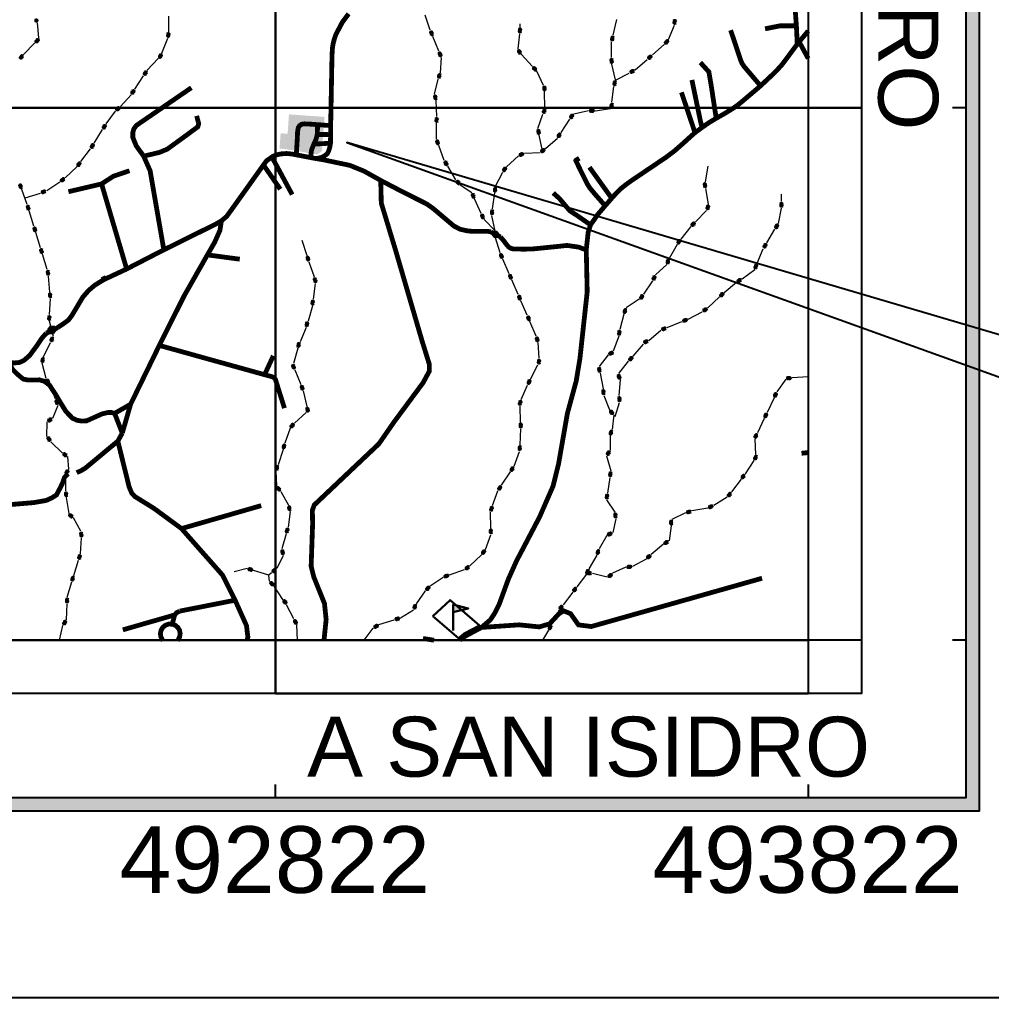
# Model space of a CAD drawing. Header units: millimetres. Extents: x 492832 to 493374, y 1106346 to 1106622.
# Drawn here: x 493223.98 to 493238.57, y 1106512.3 to 1106526.99 of the extents above; entities that cross this region are included whole.
import ezdxf
from ezdxf.enums import TextEntityAlignment as Align

# ---------------------------------------------------------------- set-up
doc = ezdxf.new("R2010")
doc.units = ezdxf.units.MM
for name, color, linetype, lineweight in [('H_SNIT_CAUCE', 140, 'Continuous', 50), ('OP_ESCUELAS', 14, 'Continuous', 30), ('OP_PUENTES', 34, 'Continuous', 25), ('V_VIAS_OSM', 6, 'Continuous', 140)]:
    doc.layers.add(name, color=color, linetype=linetype, lineweight=lineweight)
for name, color, linetype in [('P_LOTE_SEL_RELL', 1, 'Continuous'), ('PLUMA-01', 1, 'Continuous'), ('PLUMA-03 TEXTO', 3, 'Continuous'), ('PLUMA-04', 4, 'Continuous'), ('PLUMA-05', 5, 'Continuous'), ('PLUMA-10', 6, 'Continuous')]:
    doc.layers.add(name, color=color, linetype=linetype)
doc.styles.add('TIPO1', font='arial.ttf')

msp = doc.modelspace()

# ---------------------------------------------------------------- hatches: boundary and pattern name
at = {"layer": 'P_LOTE_SEL_RELL'}
msp.add_hatch(color=7, dxfattribs=at).paths.add_polyline_path([(493228.554, 1106525.529), (493228.527, 1106525.153), (493228.52, 1106525.042), (493228.518, 1106525.027), (493228.512, 1106525.014), (493228.501, 1106525.001), (493228.483, 1106524.988), (493228.453, 1106524.971), (493228.442, 1106524.967), (493228.432, 1106524.968), (493228.269, 1106524.994), (493228.17, 1106525.014), (493227.987, 1106525.041), (493227.881, 1106525.053), (493227.883, 1106525.091), (493227.897, 1106525.283), (493228.002, 1106525.275), (493228.022, 1106525.567)])
at = {"layer": 'PLUMA-01'}
h = msp.add_hatch(color=7, dxfattribs=at)
h.dxf.hatch_style = 1
h.paths.add_polyline_path([(493217.251, 1106536.233), (493238.384, 1106536.233), (493238.384, 1106515.1), (493217.251, 1106515.1)])
h.paths.add_polyline_path([(493217.451, 1106536.033), (493238.184, 1106536.033), (493238.184, 1106515.3), (493217.451, 1106515.3)], flags=16)

# ---------------------------------------------------------------- linework, layer by layer
at = {"color": 7}
msp.add_line((493219.818, 1106517.667), (493235.818, 1106517.667), dxfattribs=at)
at = {"color": 7, "flags": 128}
msp.add_lwpolyline([(493227.818, 1106516.867), (493235.818, 1106516.867)], dxfattribs=at)
at = {"layer": 'H_SNIT_CAUCE', "color": 7, "lineweight": 15}
for p, q in [((493226.219, 1106526.809), (493226.219, 1106527.043)), ((493230.144, 1106526.832), (493230.065, 1106527.057)), ((493224.268, 1106526.716), (493224.244, 1106526.941)), ((493231.492, 1106526.878), (493231.493, 1106526.926)), ((493232.89, 1106526.757), (493232.943, 1106526.991)), ((493233.723, 1106526.694), (493233.809, 1106526.906)), ((493230.272, 1106526.516), (493230.182, 1106526.739)), ((493231.462, 1106526.55), (493231.488, 1106526.777)), ((493224.037, 1106526.468), (493224.205, 1106526.639)), ((493226.112, 1106526.488), (493226.201, 1106526.71)), ((493232.863, 1106526.42), (493232.867, 1106526.658)), ((493233.478, 1106526.459), (493233.657, 1106526.618)), ((493231.676, 1106526.289), (493231.512, 1106526.464)), ((493225.895, 1106526.23), (493226.059, 1106526.404)), ((493230.296, 1106526.193), (493230.31, 1106526.423)), ((493232.925, 1106526.087), (493232.87, 1106526.32)), ((493233.219, 1106526.237), (493233.402, 1106526.392)), ((493225.707, 1106525.945), (493225.839, 1106526.146)), ((493231.846, 1106526.003), (493231.745, 1106526.215)), ((493232.925, 1106526.083), (493233.132, 1106526.187)), ((493230.206, 1106525.87), (493230.263, 1106526.098)), ((493225.49, 1106525.685), (493225.651, 1106525.861)), ((493231.865, 1106525.664), (493231.859, 1106525.904)), ((493232.871, 1106525.749), (493232.902, 1106525.985)), ((493230.24, 1106525.534), (493230.234, 1106525.773)), ((493225.276, 1106525.424), (493225.416, 1106525.616)), ((493231.761, 1106525.353), (493231.833, 1106525.571)), ((493232.297, 1106525.576), (493232.521, 1106525.623)), ((493232.621, 1106525.62), (493232.849, 1106525.653)), ((493230.236, 1106525.194), (493230.238, 1106525.433)), ((493232.107, 1106525.294), (493232.239, 1106525.495)), ((493225.096, 1106525.134), (493225.223, 1106525.338)), ((493231.829, 1106525.019), (493231.781, 1106525.254)), ((493231.875, 1106525.052), (493232.052, 1106525.209)), ((493224.898, 1106524.858), (493225.043, 1106525.049)), ((493230.354, 1106524.875), (493230.27, 1106525.099)), ((493231.558, 1106524.984), (493231.794, 1106524.992)), ((493231.29, 1106524.781), (493231.467, 1106524.942)), ((493224.662, 1106524.615), (493224.836, 1106524.778)), ((493230.529, 1106524.583), (493230.406, 1106524.788)), ((493231.125, 1106524.486), (493231.231, 1106524.699)), ((493234.309, 1106524.791), (493234.272, 1106524.554)), ((493224.384, 1106524.422), (493224.582, 1106524.554)), ((493224.092, 1106524.213), (493224.011, 1106524.439)), ((493224.061, 1106524.314), (493224.29, 1106524.384)), ((493230.769, 1106524.389), (493230.594, 1106524.505)), ((493231.08, 1106524.148), (493231.111, 1106524.386)), ((493234.276, 1106524.454), (493234.318, 1106524.218)), ((493230.909, 1106524.078), (493230.81, 1106524.297)), ((493235.416, 1106524.258), (493235.415, 1106524.369)), ((493224.192, 1106523.887), (493224.122, 1106524.117)), ((493234.293, 1106524.123), (493234.127, 1106523.952)), ((493235.37, 1106523.928), (493235.417, 1106524.158)), ((493231.118, 1106523.815), (493230.951, 1106523.987)), ((493231.118, 1106523.814), (493231.067, 1106524.048)), ((493224.292, 1106523.561), (493224.221, 1106523.791)), ((493234.055, 1106523.882), (493233.906, 1106523.694)), ((493235.195, 1106523.636), (493235.319, 1106523.841)), ((493228.215, 1106523.675), (493228.291, 1106523.448)), ((493231.192, 1106523.486), (493231.123, 1106523.714)), ((493233.849, 1106523.611), (493233.731, 1106523.404)), ((493235.051, 1106523.329), (493235.143, 1106523.549)), ((493224.391, 1106523.235), (493224.321, 1106523.465)), ((493228.322, 1106523.352), (493228.398, 1106523.124)), ((493231.328, 1106523.173), (493231.232, 1106523.393)), ((493233.695, 1106523.31), (493233.526, 1106523.155)), ((493234.828, 1106523.096), (493235.015, 1106523.234)), ((493224.431, 1106522.898), (493224.409, 1106523.137)), ((493231.463, 1106522.861), (493231.368, 1106523.081)), ((493233.48, 1106523.065), (493233.347, 1106522.866)), ((493228.414, 1106523.027), (493228.385, 1106522.789)), ((493234.557, 1106522.893), (493234.74, 1106523.046)), ((493224.427, 1106522.558), (493224.44, 1106522.797)), ((493231.6, 1106522.548), (493231.504, 1106522.768)), ((493233.281, 1106522.793), (493233.085, 1106522.661)), ((493234.311, 1106522.658), (493234.484, 1106522.824)), ((493228.373, 1106522.689), (493228.312, 1106522.461)), ((493233.05, 1106522.566), (493232.988, 1106522.336)), ((493234.015, 1106522.492), (493234.226, 1106522.602)), ((493224.485, 1106522.231), (493224.425, 1106522.459)), ((493228.282, 1106522.366), (493228.191, 1106522.148)), ((493231.735, 1106522.236), (493231.64, 1106522.456)), ((493233.426, 1106522.172), (493233.605, 1106522.326)), ((493233.699, 1106522.364), (493233.921, 1106522.454)), ((493232.975, 1106522.236), (493232.892, 1106522.011)), ((493224.337, 1106521.925), (493224.439, 1106522.141)), ((493228.154, 1106522.055), (493228.092, 1106521.823)), ((493231.78, 1106521.902), (493231.762, 1106522.139)), ((493233.188, 1106521.935), (493233.345, 1106522.116)), ((493232.813, 1106521.954), (493232.681, 1106521.779)), ((493224.374, 1106521.599), (493224.314, 1106521.827)), ((493231.65, 1106521.591), (493231.757, 1106521.806)), ((493232.976, 1106521.672), (493233.122, 1106521.859)), ((493228.109, 1106521.729), (493228.201, 1106521.507)), ((493232.694, 1106521.68), (493232.738, 1106521.445)), ((493235.483, 1106521.589), (493235.348, 1106521.397)), ((493235.818, 1106521.626), (493235.578, 1106521.609)), ((493224.517, 1106521.291), (493224.426, 1106521.513)), ((493231.509, 1106521.282), (493231.605, 1106521.501)), ((493232.982, 1106521.341), (493232.999, 1106521.578)), ((493228.237, 1106521.413), (493228.29, 1106521.179)), ((493232.752, 1106521.345), (493232.834, 1106521.129)), ((493235.305, 1106521.306), (493235.201, 1106521.089)), ((493224.474, 1106521.005), (493224.554, 1106521.197)), ((493231.5, 1106520.944), (493231.491, 1106521.184)), ((493232.922, 1106521.026), (493232.986, 1106521.24)), ((493228.28, 1106521.087), (493228.103, 1106520.93)), ((493232.899, 1106521.052), (493232.874, 1106520.832)), ((493235.158, 1106520.998), (493235.055, 1106520.781)), ((493224.388, 1106520.729), (493224.392, 1106520.948)), ((493228.038, 1106520.853), (493227.96, 1106520.629)), ((493231.492, 1106520.604), (493231.504, 1106520.843)), ((493232.844, 1106520.737), (493232.847, 1106520.52)), ((493224.617, 1106520.482), (493224.448, 1106520.648)), ((493235.017, 1106520.688), (493235.026, 1106520.458)), ((493224.716, 1106520.236), (493224.7, 1106520.425)), ((493227.933, 1106520.532), (493227.858, 1106520.304)), ((493231.401, 1106520.28), (493231.485, 1106520.503)), ((493232.792, 1106520.436), (493232.856, 1106520.212)), ((493235.003, 1106520.367), (493234.872, 1106520.166)), ((493224.673, 1106519.909), (493224.669, 1106520.149)), ((493227.827, 1106520.208), (493227.836, 1106519.979)), ((493231.214, 1106519.996), (493231.346, 1106520.196)), ((493232.842, 1106520.113), (493232.805, 1106519.875)), ((493234.811, 1106520.086), (493234.665, 1106519.896)), ((493227.901, 1106519.903), (493228.017, 1106519.698)), ((493231.076, 1106519.689), (493231.158, 1106519.912)), ((493224.719, 1106519.573), (493224.679, 1106519.809)), ((493232.79, 1106519.776), (493232.914, 1106519.59)), ((493234.604, 1106519.816), (493234.401, 1106519.693)), ((493228.04, 1106519.6), (493228.011, 1106519.363)), ((493231.052, 1106519.352), (493231.049, 1106519.592)), ((493233.977, 1106519.58), (493233.772, 1106519.483)), ((493234.309, 1106519.653), (493234.073, 1106519.61)), ((493224.898, 1106519.305), (493224.787, 1106519.504)), ((493232.932, 1106519.492), (493232.883, 1106519.285)), ((493233.762, 1106519.384), (493233.731, 1106519.16)), ((493227.979, 1106519.267), (493227.915, 1106519.039)), ((493230.975, 1106519.03), (493231.055, 1106519.251)), ((493232.793, 1106519.24), (493232.681, 1106519.04)), ((493224.892, 1106518.966), (493224.909, 1106519.204)), ((493233.644, 1106519.108), (493233.461, 1106518.956)), ((493230.74, 1106518.787), (493230.914, 1106518.95)), ((493232.644, 1106518.947), (493232.525, 1106518.74)), ((493224.79, 1106518.641), (493224.862, 1106518.87)), ((493227.936, 1106518.94), (493227.839, 1106518.745)), ((493233.387, 1106518.887), (493233.182, 1106518.775)), ((493227.394, 1106518.742), (493227.2, 1106518.692)), ((493227.719, 1106518.644), (493227.49, 1106518.715)), ((493227.762, 1106518.68), (493227.719, 1106518.644)), ((493230.432, 1106518.649), (493230.659, 1106518.729)), ((493232.487, 1106518.661), (493232.344, 1106518.468)), ((493232.801, 1106518.614), (493232.579, 1106518.669)), ((493233.081, 1106518.764), (493232.878, 1106518.676)), ((493224.693, 1106518.314), (493224.76, 1106518.545)), ((493227.731, 1106518.554), (493227.719, 1106518.644)), ((493230.142, 1106518.482), (493230.337, 1106518.616)), ((493227.928, 1106518.281), (493227.8, 1106518.481)), ((493229.937, 1106518.215), (493230.071, 1106518.411)), ((493232.283, 1106518.389), (493232.137, 1106518.198)), ((493224.68, 1106517.975), (493224.69, 1106518.213)), ((493228.096, 1106517.987), (493227.987, 1106518.2)), ((493229.697, 1106518.003), (493229.89, 1106518.126)), ((493232.077, 1106518.118), (493231.965, 1106517.905)), ((493229.372, 1106517.901), (493229.601, 1106517.973)), ((493224.577, 1106517.667), (493224.628, 1106517.888)), ((493228.15, 1106517.667), (493228.142, 1106517.897)), ((493229.151, 1106517.667), (493229.288, 1106517.846)), ((493231.919, 1106517.816), (493231.827, 1106517.667))]:
    msp.add_line(p, q, dxfattribs=at)
at = {"layer": 'H_SNIT_CAUCE', "color": 7}
for centre in [(493224.23, 1106526.977), (493233.812, 1106526.944), (493233.815, 1106526.968), (493226.208, 1106526.748), (493226.212, 1106526.772), (493230.159, 1106526.797), (493230.168, 1106526.774), (493231.491, 1106526.84), (493231.49, 1106526.816), (493224.233, 1106526.665), (493224.25, 1106526.682), (493232.876, 1106526.696), (493232.881, 1106526.719), (493233.683, 1106526.646), (493233.699, 1106526.664), (493224.012, 1106526.439), (493226.086, 1106526.432), (493226.097, 1106526.452), (493230.286, 1106526.481), (493230.295, 1106526.458), (493231.478, 1106526.516), (493231.489, 1106526.494), (493233.449, 1106526.433), (493223.996, 1106526.421), (493232.866, 1106526.382), (493232.868, 1106526.358), (493233.431, 1106526.417), (493225.86, 1106526.178), (493225.873, 1106526.198), (493230.276, 1106526.134), (493230.284, 1106526.156), (493231.702, 1106526.261), (493231.719, 1106526.243), (493233.165, 1106526.206), (493233.186, 1106526.218), (493232.911, 1106526.022), (493232.916, 1106526.046), (493225.672, 1106525.893), (493225.685, 1106525.913), (493231.857, 1106525.967), (493231.858, 1106525.943), (493230.217, 1106525.833), (493230.223, 1106525.81), (493232.872, 1106525.71), (493225.444, 1106525.643), (493225.462, 1106525.659), (493231.85, 1106525.606), (493231.861, 1106525.627), (493232.273, 1106525.547), (493232.559, 1106525.622), (493232.583, 1106525.621), (493232.864, 1106525.688), (493230.239, 1106525.471), (493230.24, 1106525.495), (493232.26, 1106525.527), (493225.243, 1106525.371), (493225.256, 1106525.391), (493231.768, 1106525.315), (493231.773, 1106525.291), (493232.086, 1106525.262), (493230.249, 1106525.158), (493230.257, 1106525.136), (493232.073, 1106525.242), (493225.063, 1106525.081), (493225.076, 1106525.102), (493231.501, 1106524.959), (493231.523, 1106524.969), (493231.825, 1106525.016), (493231.844, 1106525.03), (493224.874, 1106524.827), (493230.374, 1106524.842), (493230.386, 1106524.821), (493224.86, 1106524.808), (493231.253, 1106524.73), (493231.267, 1106524.75), (493224.613, 1106524.577), (493224.632, 1106524.592), (493230.553, 1106524.553), (493230.569, 1106524.534), (493223.988, 1106524.497), (493223.997, 1106524.475), (493224.326, 1106524.399), (493224.348, 1106524.408), (493231.116, 1106524.424), (493231.12, 1106524.448), (493234.266, 1106524.516), (493234.269, 1106524.492), (493230.784, 1106524.354), (493230.794, 1106524.332), (493224.103, 1106524.176), (493224.11, 1106524.153), (493231.072, 1106524.086), (493231.075, 1106524.11), (493234.307, 1106524.159), (493234.315, 1106524.181), (493235.416, 1106524.22), (493235.416, 1106524.196), (493230.924, 1106524.043), (493230.934, 1106524.021), (493224.203, 1106523.85), (493224.21, 1106523.828), (493234.082, 1106523.908), (493234.099, 1106523.925), (493235.339, 1106523.874), (493235.351, 1106523.895), (493231.119, 1106523.776), (493231.12, 1106523.752), (493233.871, 1106523.643), (493233.885, 1106523.663), (493224.303, 1106523.525), (493224.31, 1106523.502), (493235.163, 1106523.582), (493235.175, 1106523.603), (493228.303, 1106523.411), (493228.31, 1106523.389), (493231.207, 1106523.451), (493231.217, 1106523.429), (493233.709, 1106523.346), (493233.717, 1106523.368), (493224.402, 1106523.199), (493235.028, 1106523.27), (493235.037, 1106523.293), (493224.406, 1106523.175), (493228.411, 1106523.088), (493228.418, 1106523.065), (493231.343, 1106523.138), (493231.353, 1106523.116), (493233.498, 1106523.099), (493233.509, 1106523.12), (493234.774, 1106523.065), (493234.794, 1106523.077), (493224.434, 1106522.859), (493224.437, 1106522.836), (493231.479, 1106522.825), (493231.488, 1106522.803), (493233.311, 1106522.815), (493233.324, 1106522.834), (493234.512, 1106522.85), (493234.529, 1106522.867), (493228.377, 1106522.727), (493228.38, 1106522.751), (493233.072, 1106522.625), (493234.259, 1106522.623), (493234.279, 1106522.636), (493224.422, 1106522.496), (493224.424, 1106522.52), (493231.615, 1106522.513), (493231.625, 1106522.491), (493233.063, 1106522.602), (493233.957, 1106522.468), (493233.979, 1106522.477), (493228.288, 1106522.404), (493228.294, 1106522.427), (493233.641, 1106522.341), (493233.663, 1106522.35), (493224.457, 1106522.175), (493224.468, 1106522.197), (493231.745, 1106522.199), (493231.752, 1106522.176), (493232.98, 1106522.274), (493232.983, 1106522.298), (493228.164, 1106522.092), (493228.172, 1106522.115), (493233.371, 1106522.145), (493233.391, 1106522.157), (493224.327, 1106521.888), (493232.847, 1106521.973), (493232.868, 1106521.984), (493233.147, 1106521.888), (493233.163, 1106521.906), (493224.321, 1106521.864), (493228.086, 1106521.786), (493228.095, 1106521.764), (493231.774, 1106521.841), (493231.778, 1106521.864), (493232.68, 1106521.741), (493232.685, 1106521.717), (493232.974, 1106521.635), (493232.983, 1106521.613), (493235.516, 1106521.604), (493235.54, 1106521.606), (493224.394, 1106521.566), (493224.406, 1106521.546), (493228.215, 1106521.471), (493228.224, 1106521.449), (493231.622, 1106521.535), (493231.633, 1106521.557), (493232.743, 1106521.407), (493232.746, 1106521.383), (493232.984, 1106521.302), (493235.321, 1106521.341), (493235.331, 1106521.362), (493224.531, 1106521.255), (493224.54, 1106521.233), (493228.298, 1106521.141), (493231.49, 1106521.222), (493231.497, 1106521.245), (493232.985, 1106521.278), (493228.303, 1106521.118), (493232.859, 1106521.1), (493232.874, 1106521.082), (493235.175, 1106521.033), (493235.185, 1106521.054), (493224.423, 1106520.97), (493224.443, 1106520.984), (493228.062, 1106520.882), (493228.078, 1106520.901), (493231.501, 1106520.906), (493231.502, 1106520.882), (493224.411, 1106520.698), (493232.853, 1106520.773), (493232.861, 1106520.796), (493235.028, 1106520.725), (493235.039, 1106520.747), (493224.425, 1106520.679), (493227.944, 1106520.569), (493227.95, 1106520.592), (493231.489, 1106520.566), (493224.649, 1106520.46), (493224.668, 1106520.446), (493231.488, 1106520.542), (493232.812, 1106520.468), (493232.826, 1106520.488), (493235.033, 1106520.422), (493227.846, 1106520.268), (493235.022, 1106520.4), (493224.682, 1106520.184), (493224.695, 1106520.204), (493227.839, 1106520.245), (493231.367, 1106520.228), (493231.38, 1106520.248), (493232.847, 1106520.151), (493232.851, 1106520.174), (493234.835, 1106520.117), (493234.849, 1106520.136), (493231.193, 1106519.964), (493224.675, 1106519.871), (493224.677, 1106519.847), (493227.859, 1106519.949), (493227.875, 1106519.931), (493231.179, 1106519.944), (493232.799, 1106519.838), (493234.627, 1106519.846), (493234.642, 1106519.865), (493232.796, 1106519.814), (493234.366, 1106519.678), (493224.738, 1106519.542), (493224.757, 1106519.528), (493228.026, 1106519.66), (493228.031, 1106519.637), (493231.059, 1106519.629), (493231.066, 1106519.652), (493232.924, 1106519.554), (493232.927, 1106519.53), (493234.014, 1106519.591), (493234.037, 1106519.598), (493234.344, 1106519.668), (493233.763, 1106519.446), (493233.762, 1106519.422), (493224.902, 1106519.266), (493224.905, 1106519.243), (493227.991, 1106519.304), (493227.999, 1106519.326), (493231.053, 1106519.314), (493231.054, 1106519.29), (493232.827, 1106519.257), (493232.849, 1106519.268), (493233.677, 1106519.128), (493233.698, 1106519.141), (493227.923, 1106519.001), (493227.928, 1106518.978), (493230.937, 1106518.981), (493230.952, 1106519), (493232.659, 1106518.982), (493232.667, 1106519.004), (493224.873, 1106518.907), (493224.88, 1106518.929), (493233.415, 1106518.913), (493233.433, 1106518.929), (493227.43, 1106518.734), (493227.453, 1106518.727), (493227.792, 1106518.705), (493227.81, 1106518.72), (493230.691, 1106518.749), (493230.71, 1106518.763), (493232.501, 1106518.682), (493232.51, 1106518.705), (493232.517, 1106518.676), (493232.541, 1106518.673), (493232.855, 1106518.645), (493233.12, 1106518.768), (493233.143, 1106518.77), (493224.771, 1106518.581), (493224.778, 1106518.604), (493227.757, 1106518.526), (493227.774, 1106518.508), (493230.373, 1106518.628), (493230.396, 1106518.636), (493232.835, 1106518.632), (493230.098, 1106518.438), (493230.115, 1106518.455), (493232.306, 1106518.419), (493232.321, 1106518.438), (493224.692, 1106518.276), (493224.691, 1106518.252), (493227.954, 1106518.253), (493227.969, 1106518.234), (493229.908, 1106518.16), (493229.919, 1106518.181), (493232.099, 1106518.149), (493232.114, 1106518.168), (493224.648, 1106517.921), (493224.66, 1106517.942), (493228.114, 1106517.953), (493228.125, 1106517.931), (493229.638, 1106517.984), (493229.661, 1106517.991), (493229.319, 1106517.868), (493229.339, 1106517.882), (493231.937, 1106517.85), (493231.948, 1106517.871)]:
    msp.add_circle(centre, 0.0072, dxfattribs=at)
at = {"layer": 'OP_ESCUELAS', "color": 7}
msp.add_line((493230.488, 1106517.812), (493230.488, 1106518.183), dxfattribs=at)
for points in [[(493230.18, 1106518.027), (493230.565, 1106517.699), (493230.653, 1106517.767), (493230.882, 1106517.889), (493230.442, 1106518.271), (493230.18, 1106518.027)], [(493230.488, 1106518.09), (493230.715, 1106518.146), (493230.488, 1106518.202)]]:
    msp.add_lwpolyline(points, close=True, dxfattribs=at)
msp.add_solid([(493230.488, 1106518.09), (493230.715, 1106518.146), (493230.488, 1106518.202)], dxfattribs=at)
at = {"layer": 'OP_PUENTES', "color": 7}
for p, q in [((493231.143, 1106523.8), (493231.089, 1106523.801)), ((493231.175, 1106523.756), (493231.143, 1106523.8)), ((493231.074, 1106523.772), (493231.105, 1106523.728)), ((493231.105, 1106523.728), (493231.16, 1106523.727)), ((493224.441, 1106522.38), (493224.4, 1106522.332)), ((493224.443, 1106522.363), (493224.405, 1106522.313)), ((493224.504, 1106522.376), (493224.441, 1106522.38)), ((493224.506, 1106522.363), (493224.443, 1106522.363)), ((493224.477, 1106522.293), (493224.519, 1106522.341)), ((493224.485, 1106522.279), (493224.523, 1106522.33)), ((493224.414, 1106522.297), (493224.477, 1106522.293)), ((493224.422, 1106522.279), (493224.485, 1106522.279)), ((493224.525, 1106521.327), (493224.528, 1106521.293)), ((493224.528, 1106521.293), (493224.556, 1106521.275)), ((493224.571, 1106521.319), (493224.543, 1106521.337)), ((493224.573, 1106521.285), (493224.571, 1106521.319))]:
    msp.add_line(p, q, dxfattribs=at)
for points in [[(493231.196, 1106523.726), (493231.053, 1106523.802)], [(493224.541, 1106522.384), (493224.508, 1106522.36), (493224.471, 1106522.341), (493224.407, 1106522.315), (493224.372, 1106522.301)], [(493224.548, 1106522.363), (493224.38, 1106522.279)], [(493224.575, 1106521.262), (493224.524, 1106521.35)]]:
    msp.add_lwpolyline(points, dxfattribs=at)
at = {"layer": 'PLUMA-01', "color": 7}
for p in [(493235.818, 1106533.667), (493219.818, 1106517.667)]:
    msp.add_line(p, (493235.818, 1106517.667), dxfattribs=at)
for points in [[(493217.251, 1106536.233), (493238.384, 1106536.233), (493238.384, 1106515.1), (493217.251, 1106515.1)], [(493217.451, 1106536.033), (493238.184, 1106536.033), (493238.184, 1106515.3), (493217.451, 1106515.3)]]:
    msp.add_lwpolyline(points, close=True, dxfattribs=at)
at = {"layer": 'PLUMA-03 TEXTO', "color": 7, "linetype": 'Continuous'}
msp.add_lwpolyline([(493241.337, 1106520.665), (493241.337, 1106520.064), (493247.834, 1106520.064), (493247.834, 1106522.353), (493241.337, 1106522.353), (493241.337, 1106521.473), (493228.889, 1106525.143), (493241.337, 1106520.665)], dxfattribs=at)
at = {"layer": 'PLUMA-04', "color": 7}
for p, q in [((493235.818, 1106534.467), (493235.818, 1106516.867)), ((493238.184, 1106525.667), (493237.984, 1106525.667)), ((493236.618, 1106517.667), (493219.018, 1106517.667)), ((493238.184, 1106517.667), (493237.984, 1106517.667)), ((493227.818, 1106515.3), (493227.818, 1106515.5)), ((493235.818, 1106515.5), (493235.818, 1106515.3))]:
    msp.add_line(p, q, dxfattribs=at)
at = {"layer": 'PLUMA-05', "color": 7}
for points in [[(493219.018, 1106534.467), (493227.818, 1106534.467), (493227.818, 1106525.667), (493219.018, 1106525.667)], [(493227.818, 1106534.467), (493236.618, 1106534.467), (493236.618, 1106525.667), (493227.818, 1106525.667)], [(493219.018, 1106525.667), (493227.818, 1106525.667), (493227.818, 1106516.867), (493219.018, 1106516.867)], [(493227.818, 1106525.667), (493236.618, 1106525.667), (493236.618, 1106516.867), (493227.818, 1106516.867)]]:
    msp.add_lwpolyline(points, close=True, dxfattribs=at)
at = {"layer": 'PLUMA-10', "color": 7, "elevation": 1119.5, "flags": 128}
msp.add_lwpolyline([(493213.969, 1106512.3), (493373.969, 1106512.3), (493373.969, 1106622.3), (493213.969, 1106622.3), (493213.969, 1106512.3)], dxfattribs=at)
at = {"layer": 'V_VIAS_OSM', "color": 7}
for points in [[(493235.654, 1106526.621, 0.072, 0.072, 0), (493235.641, 1106526.898, 0.072, 0.072, 0), (493235.604, 1106527.393, 0.072, 0.072, 0), (493235.589, 1106528.218, 0.072, 0.072, 0), (493235.592, 1106528.363, 0.072, 0.072, 0), (493235.609, 1106528.47, 0.072, 0.072, 0), (493235.663, 1106528.689, 0.072, 0.072, 0), (493235.714, 1106528.92, 0.072, 0.072, 0)], [(493228.918, 1106527.077, 0.072, 0.072, 0), (493228.824, 1106526.952, 0.072, 0.072, 0), (493228.726, 1106526.767, 0.072, 0.072, 0), (493228.706, 1106526.709, 0.072, 0.072, 0), (493228.687, 1106526.638, 0.072, 0.072, 0), (493228.676, 1106526.575, 0.072, 0.072, 0), (493228.669, 1106526.47, 0.072, 0.072, 0), (493228.665, 1106526.292, 0.072, 0.072, 0), (493228.648, 1106525.398, 0.072, 0.072, 0), (493228.647, 1106525.263, 0.072, 0.072, 0), (493228.646, 1106525.172, 0.072, 0.072, 0), (493228.645, 1106525.134, 0.072, 0.072, 0), (493228.636, 1106525.078, 0.072, 0.072, 0), (493228.619, 1106525.02, 0.072, 0.072, 0), (493228.597, 1106524.976, 0.072, 0.072, 0), (493228.558, 1106524.944, 0.072, 0.072, 0), (493228.5, 1106524.916, 0.072, 0.072, 0), (493228.426, 1106524.903, 0.072, 0.072, 0), (493228.349, 1106524.917, 0.072, 0.072, 0), (493228.132, 1106524.959, 0.072, 0.072, 0), (493228.074, 1106524.97, 0.072, 0.072, 0), (493227.988, 1106524.979, 0.072, 0.072, 0), (493227.905, 1106524.973, 0.072, 0.072, 0), (493227.842, 1106524.96, 0.072, 0.072, 0), (493227.782, 1106524.938, 0.072, 0.072, 0), (493227.766, 1106524.926, 0.072, 0.072, 0), (493227.686, 1106524.87, 0.072, 0.072, 0), (493227.639, 1106524.807, 0.072, 0.072, 0), (493227.168, 1106524.147, 0.072, 0.072, 0), (493227.085, 1106524.032, 0.072, 0.072, 0), (493227.007, 1106523.967, 0.072, 0.072, 0), (493226.918, 1106523.916, 0.072, 0.072, 0), (493226.143, 1106523.532, 0.072, 0.072, 0), (493225.585, 1106523.244, 0.072, 0.072, 0), (493225.249, 1106523.087, 0.072, 0.072, 0), (493225.186, 1106523.05, 0.072, 0.072, 0), (493225.103, 1106522.998, 0.072, 0.072, 0), (493225.013, 1106522.921, 0.072, 0.072, 0), (493224.928, 1106522.824, 0.072, 0.072, 0), (493224.761, 1106522.543, 0.072, 0.072, 0), (493224.711, 1106522.478, 0.072, 0.072, 0), (493224.638, 1106522.423, 0.072, 0.072, 0), (493224.576, 1106522.382, 0.072, 0.072, 0), (493224.548, 1106522.363, 0.072, 0.072, 0)], [(493235.171, 1106526.852, 0.072, 0.072, 0), (493235.396, 1106526.897, 0.072, 0.072, 0), (493235.641, 1106526.898, 0.072, 0.072, 0)], [(493234.654, 1106526.831, 0.072, 0.072, 0), (493234.805, 1106526.378, 0.072, 0.072, 0), (493234.828, 1106526.327, 0.072, 0.072, 0), (493234.856, 1106526.286, 0.072, 0.072, 0), (493235.103, 1106525.995, 0.072, 0.072, 0)], [(493235.818, 1106526.82, 0.072, 0.072, 0), (493235.683, 1106526.657, 0.072, 0.072, 0), (493235.654, 1106526.621, 0.072, 0.072, 0), (493235.427, 1106526.316, 0.072, 0.072, 0)], [(493235.818, 1106526.407, 0.072, 0.072, 0), (493235.683, 1106526.657, 0.072, 0.072, 0)], [(493235.427, 1106526.316, 0.072, 0.072, 0), (493235.353, 1106526.234, 0.072, 0.072, 0), (493235.277, 1106526.159, 0.072, 0.072, 0), (493235.103, 1106525.995, 0.072, 0.072, 0), (493234.839, 1106525.771, 0.072, 0.072, 0), (493234.76, 1106525.707, 0.072, 0.072, 0), (493234.692, 1106525.659, 0.072, 0.072, 0), (493234.568, 1106525.582, 0.072, 0.072, 0), (493234.438, 1106525.508, 0.072, 0.072, 0), (493234.329, 1106525.443, 0.072, 0.072, 0), (493234.224, 1106525.37, 0.072, 0.072, 0), (493234.118, 1106525.291, 0.072, 0.072, 0), (493234.055, 1106525.236, 0.072, 0.072, 0), (493233.934, 1106525.126, 0.072, 0.072, 0), (493233.811, 1106525.018, 0.072, 0.072, 0), (493233.678, 1106524.918, 0.072, 0.072, 0), (493233.417, 1106524.742, 0.072, 0.072, 0), (493233.235, 1106524.619, 0.072, 0.072, 0), (493233.155, 1106524.565, 0.072, 0.072, 0), (493233.083, 1106524.513, 0.072, 0.072, 0), (493233.036, 1106524.476, 0.072, 0.072, 0), (493232.994, 1106524.44, 0.072, 0.072, 0), (493232.918, 1106524.362, 0.072, 0.072, 0), (493232.868, 1106524.307, 0.072, 0.072, 0), (493232.768, 1106524.192, 0.072, 0.072, 0), (493232.656, 1106524.06, 0.072, 0.072, 0), (493232.594, 1106523.969, 0.072, 0.072, 0), (493232.55, 1106523.907, 0.072, 0.072, 0), (493232.515, 1106523.797, 0.072, 0.072, 0), (493232.493, 1106523.602, 0.072, 0.072, 0), (493232.486, 1106523.53, 0.072, 0.072, 0)], [(493234.199, 1106526.346, 0.072, 0.072, 0), (493234.327, 1106526.205, 0.072, 0.072, 0), (493234.364, 1106525.987, 0.072, 0.072, 0), (493234.422, 1106525.603, 0.072, 0.072, 0), (493234.438, 1106525.508, 0.072, 0.072, 0)], [(493226.143, 1106523.532, 0.072, 0.072, 0), (493225.937, 1106524.719, 0.072, 0.072, 0), (493225.84, 1106524.939, 0.072, 0.072, 0), (493225.728, 1106525.095, 0.072, 0.072, 0), (493225.677, 1106525.221, 0.072, 0.072, 0), (493225.677, 1106525.292, 0.072, 0.072, 0), (493225.693, 1106525.35, 0.072, 0.072, 0), (493225.731, 1106525.401, 0.072, 0.072, 0), (493226.556, 1106525.967, 0.072, 0.072, 0)], [(493234.072, 1106526.084, 0.072, 0.072, 0), (493234.2, 1106525.467, 0.072, 0.072, 0), (493234.224, 1106525.37, 0.072, 0.072, 0)], [(493234.118, 1106525.291, 0.072, 0.072, 0), (493234.088, 1106525.383, 0.072, 0.072, 0), (493233.915, 1106525.898, 0.072, 0.072, 0)], [(493225.84, 1106524.939, 0.072, 0.072, 0), (493226.076, 1106524.995, 0.072, 0.072, 0), (493226.194, 1106525.044, 0.072, 0.072, 0), (493226.49, 1106525.259, 0.072, 0.072, 0), (493226.653, 1106525.38, 0.072, 0.072, 0), (493226.667, 1106525.425, 0.072, 0.072, 0), (493226.636, 1106525.544, 0.072, 0.072, 0)], [(493228.648, 1106525.398, 0.072, 0.072, 0), (493228.453, 1106525.412, 0.072, 0.072, 0), (493228.33, 1106525.421, 0.072, 0.072, 0), (493228.254, 1106525.424, 0.072, 0.072, 0), (493228.21, 1106525.418, 0.072, 0.072, 0), (493228.18, 1106525.397, 0.072, 0.072, 0), (493228.161, 1106525.365, 0.072, 0.072, 0), (493228.151, 1106525.302, 0.072, 0.072, 0), (493228.148, 1106525.226, 0.072, 0.072, 0), (493228.132, 1106524.959, 0.072, 0.072, 0)], [(493228.453, 1106525.412, 0.072, 0.072, 0), (493228.446, 1106525.265, 0.072, 0.072, 0), (493228.442, 1106525.244, 0.072, 0.072, 0)], [(493228.442, 1106525.244, 0.072, 0.072, 0), (493228.43, 1106525.198, 0.072, 0.072, 0), (493228.396, 1106525.12, 0.072, 0.072, 0), (493228.382, 1106525.086, 0.072, 0.072, 0)], [(493228.647, 1106525.263, 0.072, 0.072, 0), (493228.446, 1106525.265, 0.072, 0.072, 0)], [(493228.382, 1106525.086, 0.072, 0.072, 0), (493228.365, 1106525.042, 0.072, 0.072, 0), (493228.357, 1106525.01, 0.072, 0.072, 0), (493228.349, 1106524.917, 0.072, 0.072, 0)], [(493228.396, 1106525.12, 0.072, 0.072, 0), (493228.544, 1106525.128, 0.072, 0.072, 0)], [(493228.544, 1106525.128, 0.072, 0.072, 0), (493228.645, 1106525.134, 0.072, 0.072, 0)], [(493227.639, 1106524.807, 0.072, 0.072, 0), (493227.892, 1106524.442, 0.072, 0.072, 0)], [(493227.766, 1106524.926, 0.072, 0.072, 0), (493228.07, 1106524.362, 0.072, 0.072, 0)], [(493231.053, 1106523.802, 0.072, 0.072, 0), (493231.003, 1106523.811, 0.072, 0.072, 0), (493230.78, 1106523.809, 0.072, 0.072, 0), (493230.699, 1106523.817, 0.072, 0.072, 0), (493230.596, 1106523.84, 0.072, 0.072, 0), (493230.499, 1106523.889, 0.072, 0.072, 0), (493230.19, 1106524.15, 0.072, 0.072, 0), (493230.094, 1106524.219, 0.072, 0.072, 0), (493229.726, 1106524.404, 0.072, 0.072, 0), (493229.4, 1106524.574, 0.072, 0.072, 0), (493229.147, 1106524.715, 0.072, 0.072, 0), (493228.935, 1106524.801, 0.072, 0.072, 0), (493228.546, 1106524.883, 0.072, 0.072, 0), (493228.426, 1106524.903, 0.072, 0.072, 0)], [(493232.381, 1106524.909, 0.072, 0.072, 0), (493232.331, 1106524.878, 0.072, 0.072, 0), (493232.329, 1106524.875, 0.072, 0.072, 0), (493232.329, 1106524.871, 0.072, 0.072, 0), (493232.495, 1106524.533, 0.072, 0.072, 0), (493232.519, 1106524.492, 0.072, 0.072, 0), (493232.55, 1106524.448, 0.072, 0.072, 0), (493232.626, 1106524.357, 0.072, 0.072, 0), (493232.718, 1106524.253, 0.072, 0.072, 0), (493232.768, 1106524.192, 0.072, 0.072, 0)], [(493224.71, 1106524.405, 0.072, 0.072, 0), (493225.208, 1106524.522, 0.072, 0.072, 0), (493225.384, 1106524.637, 0.072, 0.072, 0), (493225.627, 1106524.72, 0.072, 0.072, 0)], [(493232.533, 1106524.773, 0.072, 0.072, 0), (493232.868, 1106524.307, 0.072, 0.072, 0)], [(493225.208, 1106524.522, 0.072, 0.072, 0), (493225.585, 1106523.244, 0.072, 0.072, 0)], [(493229.4, 1106524.574, 0.072, 0.072, 0), (493229.408, 1106524.233, 0.072, 0.072, 0), (493229.622, 1106523.528, 0.072, 0.072, 0), (493230.021, 1106522.161, 0.072, 0.072, 0), (493230.131, 1106521.807, 0.072, 0.072, 0), (493230.131, 1106521.711, 0.072, 0.072, 0), (493230.035, 1106521.534, 0.072, 0.072, 0), (493229.6, 1106520.946, 0.072, 0.072, 0), (493229.372, 1106520.617, 0.072, 0.072, 0), (493228.402, 1106519.699, 0.072, 0.072, 0), (493228.373, 1106519.618, 0.072, 0.072, 0), (493228.377, 1106519.419, 0.072, 0.072, 0), (493228.355, 1106518.778, 0.072, 0.072, 0), (493228.394, 1106518.619, 0.072, 0.072, 0), (493228.555, 1106518.219, 0.072, 0.072, 0), (493228.58, 1106517.978, 0.072, 0.072, 0), (493228.548, 1106517.667, 0.072, 0.072, 0)], [(493231.99, 1106524.386, 0.072, 0.072, 0), (493232.084, 1106524.301, 0.072, 0.072, 0), (493232.238, 1106524.119, 0.072, 0.072, 0), (493232.345, 1106524.049, 0.072, 0.072, 0), (493232.55, 1106523.907, 0.072, 0.072, 0)], [(493227.007, 1106523.967, 0.072, 0.072, 0), (493226.985, 1106523.823, 0.072, 0.072, 0), (493226.906, 1106523.645, 0.072, 0.072, 0), (493226.797, 1106523.456, 0.072, 0.072, 0), (493226.45, 1106522.844, 0.072, 0.072, 0), (493226.075, 1106522.096, 0.072, 0.072, 0), (493225.991, 1106521.924, 0.072, 0.072, 0), (493225.644, 1106521.212, 0.072, 0.072, 0), (493225.519, 1106520.778, 0.072, 0.072, 0)], [(493231.196, 1106523.726, 0.072, 0.072, 0), (493231.053, 1106523.802, 0.072, 0.072, 0)], [(493232.486, 1106523.53, 0.072, 0.072, 0), (493232.374, 1106523.572, 0.072, 0.072, 0), (493232.211, 1106523.596, 0.072, 0.072, 0), (493232.2, 1106523.597, 0.072, 0.072, 0), (493232.187, 1106523.597, 0.072, 0.072, 0), (493232.061, 1106523.583, 0.072, 0.072, 0), (493231.693, 1106523.546, 0.072, 0.072, 0), (493231.612, 1106523.543, 0.072, 0.072, 0), (493231.537, 1106523.542, 0.072, 0.072, 0), (493231.39, 1106523.545, 0.072, 0.072, 0), (493231.345, 1106523.558, 0.072, 0.072, 0), (493231.317, 1106523.578, 0.072, 0.072, 0), (493231.28, 1106523.622, 0.072, 0.072, 0), (493231.246, 1106523.669, 0.072, 0.072, 0), (493231.196, 1106523.726, 0.072, 0.072, 0)], [(493230.913, 1106517.859, 0.072, 0.072, 0), (493231.045, 1106517.972, 0.072, 0.072, 0), (493231.113, 1106518.076, 0.072, 0.072, 0), (493231.179, 1106518.209, 0.072, 0.072, 0), (493231.316, 1106518.584, 0.072, 0.072, 0), (493231.438, 1106518.857, 0.072, 0.072, 0), (493231.784, 1106519.517, 0.072, 0.072, 0), (493231.987, 1106519.981, 0.072, 0.072, 0), (493232.069, 1106520.311, 0.072, 0.072, 0), (493232.203, 1106521.077, 0.072, 0.072, 0), (493232.335, 1106521.561, 0.072, 0.072, 0), (493232.391, 1106521.9, 0.072, 0.072, 0), (493232.5, 1106522.902, 0.072, 0.072, 0), (493232.486, 1106523.53, 0.072, 0.072, 0)], [(493226.797, 1106523.456, 0.072, 0.072, 0), (493227.283, 1106523.391, 0.072, 0.072, 0)], [(493225.249, 1106523.087, 0.072, 0.072, 0), (493225.228, 1106523.133, 0.072, 0.072, 0)], [(493224.548, 1106522.363, 0.072, 0.072, 0), (493224.38, 1106522.279, 0.072, 0.072, 0)], [(493224.38, 1106522.279, 0.072, 0.072, 0), (493224.364, 1106522.262, 0.072, 0.072, 0), (493224.348, 1106522.246, 0.072, 0.072, 0), (493224.31, 1106522.202, 0.072, 0.072, 0), (493224.232, 1106522.085, 0.072, 0.072, 0), (493224.127, 1106521.944, 0.072, 0.072, 0), (493224.045, 1106521.872, 0.072, 0.072, 0), (493223.976, 1106521.84, 0.072, 0.072, 0), (493223.894, 1106521.832, 0.072, 0.072, 0), (493223.821, 1106521.844, 0.072, 0.072, 0), (493223.369, 1106521.982, 0.072, 0.072, 0), (493222.954, 1106522.087, 0.072, 0.072, 0), (493222.596, 1106522.173, 0.072, 0.072, 0), (493222.485, 1106522.194, 0.072, 0.072, 0), (493222.244, 1106522.231, 0.072, 0.072, 0), (493221.942, 1106522.268, 0.072, 0.072, 0), (493221.539, 1106522.25, 0.072, 0.072, 0), (493221.488, 1106522.247, 0.072, 0.072, 0), (493221.416, 1106522.247, 0.072, 0.072, 0), (493221.271, 1106522.245, 0.072, 0.072, 0), (493221.079, 1106522.251, 0.072, 0.072, 0), (493221.023, 1106522.253, 0.072, 0.072, 0), (493221.015, 1106522.253, 0.072, 0.072, 0)], [(493226.075, 1106522.096, 0.072, 0.072, 0), (493226.799, 1106521.894, 0.072, 0.072, 0), (493227.656, 1106521.656, 0.072, 0.072, 0), (493227.776, 1106521.623, 0.072, 0.072, 0), (493227.801, 1106521.608, 0.072, 0.072, 0), (493227.819, 1106521.587, 0.072, 0.072, 0), (493227.828, 1106521.554, 0.072, 0.072, 0), (493227.954, 1106521.153, 0.072, 0.072, 0)], [(493224.524, 1106521.35, 0.072, 0.072, 0), (493224.427, 1106521.498, 0.072, 0.072, 0), (493224.349, 1106521.557, 0.072, 0.072, 0), (493224.277, 1106521.578, 0.072, 0.072, 0), (493224.102, 1106521.576, 0.072, 0.072, 0), (493224.032, 1106521.59, 0.072, 0.072, 0), (493223.947, 1106521.661, 0.072, 0.072, 0), (493223.869, 1106521.736, 0.072, 0.072, 0), (493223.821, 1106521.844, 0.072, 0.072, 0)], [(493227.656, 1106521.656, 0.072, 0.072, 0), (493227.787, 1106521.94, 0.072, 0.072, 0)], [(493224.575, 1106521.262, 0.072, 0.072, 0), (493224.524, 1106521.35, 0.072, 0.072, 0)], [(493225.404, 1106521.075, 0.072, 0.072, 0), (493225.351, 1106521.089, 0.072, 0.072, 0), (493225.298, 1106521.087, 0.072, 0.072, 0), (493225.216, 1106521.067, 0.072, 0.072, 0), (493224.984, 1106520.963, 0.072, 0.072, 0), (493224.903, 1106520.96, 0.072, 0.072, 0), (493224.837, 1106520.972, 0.072, 0.072, 0), (493224.77, 1106521.003, 0.072, 0.072, 0), (493224.674, 1106521.102, 0.072, 0.072, 0), (493224.575, 1106521.262, 0.072, 0.072, 0)], [(493225.644, 1106521.212, 0.072, 0.072, 0), (493225.404, 1106521.075, 0.072, 0.072, 0)], [(493225.519, 1106520.778, 0.072, 0.072, 0), (493225.404, 1106521.075, 0.072, 0.072, 0)], [(493225.519, 1106520.778, 0.072, 0.072, 0), (493225.452, 1106520.658, 0.072, 0.072, 0), (493225.622, 1106519.97, 0.072, 0.072, 0), (493225.662, 1106519.875, 0.072, 0.072, 0), (493225.709, 1106519.825, 0.072, 0.072, 0), (493225.993, 1106519.649, 0.072, 0.072, 0), (493226.408, 1106519.344, 0.072, 0.072, 0), (493227.023, 1106518.647, 0.072, 0.072, 0), (493227.213, 1106518.268, 0.072, 0.072, 0), (493227.384, 1106517.886, 0.072, 0.072, 0), (493227.405, 1106517.713, 0.072, 0.072, 0), (493227.392, 1106517.667, 0.072, 0.072, 0)], [(493225.452, 1106520.658, 0.072, 0.072, 0), (493224.964, 1106520.252, 0.072, 0.072, 0), (493224.895, 1106520.212, 0.072, 0.072, 0), (493224.834, 1106520.184, 0.072, 0.072, 0)], [(493235.718, 1106520.475, 0.072, 0.072, 0), (493235.818, 1106520.486, 0.072, 0.072, 0)], [(493224.704, 1106520.167, 0.072, 0.072, 0), (493224.65, 1106520.111, 0.072, 0.072, 0), (493224.62, 1106520.024, 0.072, 0.072, 0), (493224.582, 1106519.947, 0.072, 0.072, 0), (493224.53, 1106519.849, 0.072, 0.072, 0), (493224.46, 1106519.805, 0.072, 0.072, 0), (493224.377, 1106519.767, 0.072, 0.072, 0), (493224.187, 1106519.734, 0.072, 0.072, 0), (493222.415, 1106519.585, 0.072, 0.072, 0), (493222.303, 1106519.61, 0.072, 0.072, 0)], [(493226.408, 1106519.344, 0.072, 0.072, 0), (493227.605, 1106519.689, 0.072, 0.072, 0)], [(493235.126, 1106518.598, 0.072, 0.072, 0), (493232.973, 1106517.989, 0.072, 0.072, 0)], [(493227.213, 1106518.268, 0.072, 0.072, 0), (493226.38, 1106518.104, 0.072, 0.072, 0)], [(493225.527, 1106517.823, 0.072, 0.072, 0), (493226.306, 1106518.047, 0.072, 0.072, 0)], [(493226.38, 1106518.104, 0.072, 0.072, 0), (493226.336, 1106518.082, 0.072, 0.072, 0), (493226.306, 1106518.047, 0.072, 0.072, 0), (493226.269, 1106517.908, 0.072, 0.072, 0)], [(493232.973, 1106517.989, 0.072, 0.072, 0), (493232.562, 1106517.873, 0.072, 0.072, 0), (493232.369, 1106517.897, 0.072, 0.072, 0), (493232.251, 1106518.065, 0.072, 0.072, 0), (493232.145, 1106518.109, 0.072, 0.072, 0), (493232.072, 1106518.061, 0.072, 0.072, 0), (493231.938, 1106517.915, 0.072, 0.072, 0), (493231.781, 1106517.867, 0.072, 0.072, 0), (493231.477, 1106517.898, 0.072, 0.072, 0), (493230.913, 1106517.859, 0.072, 0.072, 0)], [(493226.35, 1106517.667, 0.072, 0.072, 0), (493226.358, 1106517.674, 0.072, 0.072, 0), (493226.381, 1106517.718, 0.072, 0.072, 0), (493226.388, 1106517.767, 0.072, 0.072, 0), (493226.379, 1106517.816, 0.072, 0.072, 0), (493226.354, 1106517.858, 0.072, 0.072, 0), (493226.316, 1106517.891, 0.072, 0.072, 0), (493226.269, 1106517.908, 0.072, 0.072, 0), (493226.218, 1106517.91, 0.072, 0.072, 0), (493226.169, 1106517.893, 0.072, 0.072, 0), (493226.129, 1106517.862, 0.072, 0.072, 0), (493226.102, 1106517.818, 0.072, 0.072, 0), (493226.091, 1106517.768, 0.072, 0.072, 0), (493226.098, 1106517.718, 0.072, 0.072, 0), (493226.123, 1106517.673, 0.072, 0.072, 0), (493226.129, 1106517.667, 0.072, 0.072, 0)], [(493230.585, 1106517.667, 0.072, 0.072, 0), (493230.636, 1106517.71, 0.072, 0.072, 0), (493230.913, 1106517.859, 0.072, 0.072, 0)], [(493230.2, 1106517.667, 0.072, 0.072, 0), (493230.034, 1106517.693, 0.072, 0.072, 0)]]:
    msp.add_lwpolyline(points, format="xyseb", dxfattribs=at)

# ---------------------------------------------------------------- texts
at = {"layer": 'PLUMA-03 TEXTO', "color": 7, "style": 'TIPO1'}
msp.add_text('A SAN ISIDRO', height=0.9, rotation=270, dxfattribs=at).set_placement((493236.871, 1106529.553, 29.834), align=Align.CENTER)
for s, height, p in [('A SAN ISIDRO', 0.9, (493232.521, 1106515.618, 29.834)), ('492822', 1, (493227.809, 1106513.872)), ('493822', 1, (493235.809, 1106513.872))]:
    msp.add_text(s, height=height, dxfattribs=at).set_placement(p, align=Align.CENTER)

doc.saveas('drawing.dxf')
